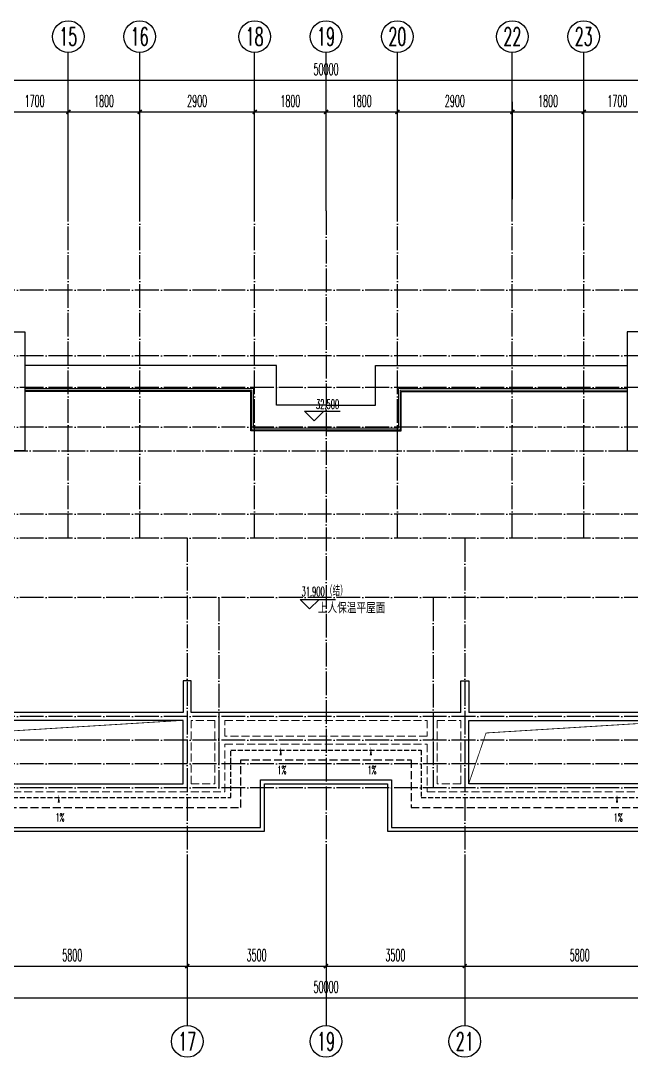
# Model space of a CAD drawing. Extents: x 27938 to 1507990, y 110129 to 923079.
# Drawn here: x 845217 to 860617, y 202607 to 228757 of the extents above; entities that cross this region are included whole.
import ezdxf
from ezdxf.enums import TextEntityAlignment as Align

# ---------------------------------------------------------------- set-up
doc = ezdxf.new("R2010")
doc.units = 0
doc.header["$LTSCALE"] = 1000
doc.header["$MEASUREMENT"] = 0
for name, pattern in [('#P_--_20B1_001_t3$0$DASH', [0.35, 0.25, -0.1]), ('__DASH', [0.35, 0.25, -0.1]), ('DASH', [0.35, 0.25, -0.1]), ('DOTE', [2.42, 2, -0.2, 0.02, -0.2])]:
    doc.linetypes.add(name, pattern=pattern)
for name, color, linetype in [('AXIS', 3, 'Continuous'), ('AXIS_TEXT', 7, 'Continuous'), ('DIM_ELEV', 3, 'Continuous'), ('DOTE', 1, 'Continuous'), ('PUB_TEXT', 4, 'Continuous'), ('ROOF', 4, 'Continuous'), ('看线', 251, 'Continuous')]:
    doc.layers.add(name, color=color, linetype=linetype)
for name, color, linetype, lineweight in [('平面-排水沟', 86, 'Continuous', 15), ('平面-栏杆', 135, 'Continuous', 15), ('平面-看线', 45, 'Continuous', 15)]:
    doc.layers.add(name, color=color, linetype=linetype, lineweight=lineweight)
doc.styles.add('_TCH_AXIS', font='COMPLEX', dxfattribs={"bigfont": 'GBCBIG'})
doc.styles.add('_TCH_DIM', font='SIMPLEX.shx', dxfattribs={"width": 0.7, "bigfont": 'GBCBIG.shx'})
doc.styles.add('_TCH_DIM_T3', font='SIMPLEX.shx', dxfattribs={"width": 0.494118, "bigfont": 'GBCBIG.shx'})
doc.styles.add('COMPLEX', font='COMPLEX')
doc.styles.get("Standard").update_dxf_attribs({"font": 'gbenor.shx', "bigfont": 'gbcbig.shx'})
doc.dimstyles.new('_TCH_ARCH&&100', dxfattribs={"dimtxt": 297.5, "dimasz": 100, "dimexe": 250, "dimexo": 300, "dimgap": 126.25, "dimtad": 1, "dimdec": 0, "dimzin": 0, "dimdsep": 46, "dimtxsty": '_TCH_DIM_T3', "dimblk": 'ARCHTICK', "dimcen": 0.09, "dimclrt": 4, "dimazin": 2, "dimtfac": 1, "dimtdec": 0, "dimtix": 1, "dimtmove": 2, "dimatfit": 3, "dimfxl": 100, "dimtolj": 1, "dimtzin": 0, "dimarcsym": 0})

# ---------------------------------------------------------------- blocks, each defined once
blk = doc.blocks.new('_ArchTick')
at = {"color": 0, "linetype": 'ByBlock', "const_width": 0.4}
blk.add_lwpolyline([(-0.5, -0.5), (0.5, 0.5)], dxfattribs=at)
blk = doc.blocks.new('*D999')
at = {"layer": 'AXIS', "color": 0, "lineweight": -2}
for p, q in [((856417, 207107), (856417, 204657)), ((862217, 207107), (862217, 204657)), ((856417, 204907), (862217, 204907))]:
    blk.add_line(p, q, dxfattribs=at)
at = {"layer": 'Defpoints', "color": 0}
for p in [(856417, 207407), (862217, 207407), (862217, 204907)]:
    blk.add_point(p, dxfattribs=at)
at = {"layer": 'AXIS', "color": 0, "lineweight": -2, "xscale": 100, "yscale": 100, "zscale": 100, "rotation": 180}
blk.add_blockref('_ArchTick', (856417, 204907), dxfattribs=at)
at = {"layer": 'AXIS', "color": 0, "lineweight": -2, "xscale": 100, "yscale": 100, "zscale": 100}
blk.add_blockref('_ArchTick', (862217, 204907), dxfattribs=at)
at = {"layer": 'AXIS', "color": 4, "insert": (859317, 205182), "char_height": 297.5, "attachment_point": 5, "style": '_TCH_DIM_T3'}
blk.add_mtext('\\A1;5800', dxfattribs=at)
blk = doc.blocks.new('*D1000')
at = {"layer": 'AXIS', "color": 0, "lineweight": -2}
for p, q in [((852917, 207107), (852917, 204657)), ((856417, 207107), (856417, 204657)), ((852917, 204907), (856417, 204907))]:
    blk.add_line(p, q, dxfattribs=at)
at = {"layer": 'Defpoints', "color": 0}
for p in [(852917, 207407), (856417, 207407), (856417, 204907)]:
    blk.add_point(p, dxfattribs=at)
at = {"layer": 'AXIS', "color": 0, "lineweight": -2, "xscale": 100, "yscale": 100, "zscale": 100, "rotation": 180}
blk.add_blockref('_ArchTick', (852917, 204907), dxfattribs=at)
at = {"layer": 'AXIS', "color": 0, "lineweight": -2, "xscale": 100, "yscale": 100, "zscale": 100}
blk.add_blockref('_ArchTick', (856417, 204907), dxfattribs=at)
at = {"layer": 'AXIS', "color": 4, "insert": (854667, 205182), "char_height": 297.5, "attachment_point": 5, "style": '_TCH_DIM_T3'}
blk.add_mtext('\\A1;3500', dxfattribs=at)
blk = doc.blocks.new('*D1036')
at = {"layer": 'AXIS', "color": 0, "lineweight": -2}
for p, q in [((859417, 224257), (859417, 226707)), ((861117, 224257), (861117, 226707)), ((859417, 226457), (861117, 226457))]:
    blk.add_line(p, q, dxfattribs=at)
at = {"layer": 'Defpoints', "color": 0}
for p in [(861117, 226457), (859417, 223957), (861117, 223957)]:
    blk.add_point(p, dxfattribs=at)
at = {"layer": 'AXIS', "color": 0, "lineweight": -2, "xscale": 100, "yscale": 100, "zscale": 100, "rotation": 180}
blk.add_blockref('_ArchTick', (859417, 226457), dxfattribs=at)
at = {"layer": 'AXIS', "color": 0, "lineweight": -2, "xscale": 100, "yscale": 100, "zscale": 100}
blk.add_blockref('_ArchTick', (861117, 226457), dxfattribs=at)
at = {"layer": 'AXIS', "color": 4, "insert": (860267, 226732), "char_height": 297.5, "attachment_point": 5, "style": '_TCH_DIM_T3'}
blk.add_mtext('\\A1;1700', dxfattribs=at)
blk = doc.blocks.new('*D1037')
at = {"layer": 'AXIS', "color": 0, "lineweight": -2}
for p, q in [((857617, 224257), (857617, 226707)), ((859417, 224257), (859417, 226707)), ((857617, 226457), (859417, 226457))]:
    blk.add_line(p, q, dxfattribs=at)
at = {"layer": 'Defpoints', "color": 0}
for p in [(859417, 226457), (857617, 223957), (859417, 223957)]:
    blk.add_point(p, dxfattribs=at)
at = {"layer": 'AXIS', "color": 0, "lineweight": -2, "xscale": 100, "yscale": 100, "zscale": 100, "rotation": 180}
blk.add_blockref('_ArchTick', (857617, 226457), dxfattribs=at)
at = {"layer": 'AXIS', "color": 0, "lineweight": -2, "xscale": 100, "yscale": 100, "zscale": 100}
blk.add_blockref('_ArchTick', (859417, 226457), dxfattribs=at)
at = {"layer": 'AXIS', "color": 4, "insert": (858517, 226732), "char_height": 297.5, "attachment_point": 5, "style": '_TCH_DIM_T3'}
blk.add_mtext('\\A1;1800', dxfattribs=at)
blk = doc.blocks.new('*D1038')
at = {"layer": 'AXIS', "color": 0, "lineweight": -2}
for p, q in [((854717, 224257), (854717, 226707)), ((857617, 224257), (857617, 226707)), ((854717, 226457), (857617, 226457))]:
    blk.add_line(p, q, dxfattribs=at)
at = {"layer": 'Defpoints', "color": 0}
for p in [(857617, 226457), (854717, 223957), (857617, 223957)]:
    blk.add_point(p, dxfattribs=at)
at = {"layer": 'AXIS', "color": 0, "lineweight": -2, "xscale": 100, "yscale": 100, "zscale": 100, "rotation": 180}
blk.add_blockref('_ArchTick', (854717, 226457), dxfattribs=at)
at = {"layer": 'AXIS', "color": 0, "lineweight": -2, "xscale": 100, "yscale": 100, "zscale": 100}
blk.add_blockref('_ArchTick', (857617, 226457), dxfattribs=at)
at = {"layer": 'AXIS', "color": 4, "insert": (856167, 226732), "char_height": 297.5, "attachment_point": 5, "style": '_TCH_DIM_T3'}
blk.add_mtext('\\A1;2900', dxfattribs=at)
blk = doc.blocks.new('*D1039')
at = {"layer": 'AXIS', "color": 0, "lineweight": -2}
for p, q in [((852917, 224257), (852917, 226707)), ((854717, 224257), (854717, 226707)), ((852917, 226457), (854717, 226457))]:
    blk.add_line(p, q, dxfattribs=at)
at = {"layer": 'Defpoints', "color": 0}
for p in [(854717, 226457), (852917, 223957), (854717, 223957)]:
    blk.add_point(p, dxfattribs=at)
at = {"layer": 'AXIS', "color": 0, "lineweight": -2, "xscale": 100, "yscale": 100, "zscale": 100, "rotation": 180}
blk.add_blockref('_ArchTick', (852917, 226457), dxfattribs=at)
at = {"layer": 'AXIS', "color": 0, "lineweight": -2, "xscale": 100, "yscale": 100, "zscale": 100}
blk.add_blockref('_ArchTick', (854717, 226457), dxfattribs=at)
at = {"layer": 'AXIS', "color": 4, "insert": (853817, 226732), "char_height": 297.5, "attachment_point": 5, "style": '_TCH_DIM_T3'}
blk.add_mtext('\\A1;1800', dxfattribs=at)
blk = doc.blocks.new('*D1047')
at = {"layer": 'AXIS', "color": 0, "lineweight": -2}
for p, q in [((844717, 224257), (844717, 226707)), ((846417, 224257), (846417, 226707)), ((844717, 226457), (846417, 226457))]:
    blk.add_line(p, q, dxfattribs=at)
at = {"layer": 'Defpoints', "color": 0}
for p in [(846417, 226457), (844717, 223957), (846417, 223957)]:
    blk.add_point(p, dxfattribs=at)
at = {"layer": 'AXIS', "color": 0, "lineweight": -2, "xscale": 100, "yscale": 100, "zscale": 100, "rotation": 180}
blk.add_blockref('_ArchTick', (844717, 226457), dxfattribs=at)
at = {"layer": 'AXIS', "color": 0, "lineweight": -2, "xscale": 100, "yscale": 100, "zscale": 100}
blk.add_blockref('_ArchTick', (846417, 226457), dxfattribs=at)
at = {"layer": 'AXIS', "color": 4, "insert": (845567, 226732), "char_height": 297.5, "attachment_point": 5, "style": '_TCH_DIM_T3'}
blk.add_mtext('\\A1;1700', dxfattribs=at)
blk = doc.blocks.new('*D1048')
at = {"layer": 'AXIS', "color": 0, "lineweight": -2}
for p, q in [((846417, 224257), (846417, 226707)), ((848217, 224257), (848217, 226707)), ((846417, 226457), (848217, 226457))]:
    blk.add_line(p, q, dxfattribs=at)
at = {"layer": 'Defpoints', "color": 0}
for p in [(848217, 226457), (846417, 223957), (848217, 223957)]:
    blk.add_point(p, dxfattribs=at)
at = {"layer": 'AXIS', "color": 0, "lineweight": -2, "xscale": 100, "yscale": 100, "zscale": 100, "rotation": 180}
blk.add_blockref('_ArchTick', (846417, 226457), dxfattribs=at)
at = {"layer": 'AXIS', "color": 0, "lineweight": -2, "xscale": 100, "yscale": 100, "zscale": 100}
blk.add_blockref('_ArchTick', (848217, 226457), dxfattribs=at)
at = {"layer": 'AXIS', "color": 4, "insert": (847317, 226732), "char_height": 297.5, "attachment_point": 5, "style": '_TCH_DIM_T3'}
blk.add_mtext('\\A1;1800', dxfattribs=at)
blk = doc.blocks.new('*D1049')
at = {"layer": 'AXIS', "color": 0, "lineweight": -2}
for p, q in [((848217, 224257), (848217, 226707)), ((851117, 224257), (851117, 226707)), ((848217, 226457), (851117, 226457))]:
    blk.add_line(p, q, dxfattribs=at)
at = {"layer": 'Defpoints', "color": 0}
for p in [(851117, 226457), (848217, 223957), (851117, 223957)]:
    blk.add_point(p, dxfattribs=at)
at = {"layer": 'AXIS', "color": 0, "lineweight": -2, "xscale": 100, "yscale": 100, "zscale": 100, "rotation": 180}
blk.add_blockref('_ArchTick', (848217, 226457), dxfattribs=at)
at = {"layer": 'AXIS', "color": 0, "lineweight": -2, "xscale": 100, "yscale": 100, "zscale": 100}
blk.add_blockref('_ArchTick', (851117, 226457), dxfattribs=at)
at = {"layer": 'AXIS', "color": 4, "insert": (849667, 226732), "char_height": 297.5, "attachment_point": 5, "style": '_TCH_DIM_T3'}
blk.add_mtext('\\A1;2900', dxfattribs=at)
blk = doc.blocks.new('*D1050')
at = {"layer": 'AXIS', "color": 0, "lineweight": -2}
for p, q in [((851117, 224257), (851117, 226707)), ((852917, 224257), (852917, 226707)), ((851117, 226457), (852917, 226457))]:
    blk.add_line(p, q, dxfattribs=at)
at = {"layer": 'Defpoints', "color": 0}
for p in [(852917, 226457), (851117, 223957), (852917, 223957)]:
    blk.add_point(p, dxfattribs=at)
at = {"layer": 'AXIS', "color": 0, "lineweight": -2, "xscale": 100, "yscale": 100, "zscale": 100, "rotation": 180}
blk.add_blockref('_ArchTick', (851117, 226457), dxfattribs=at)
at = {"layer": 'AXIS', "color": 0, "lineweight": -2, "xscale": 100, "yscale": 100, "zscale": 100}
blk.add_blockref('_ArchTick', (852917, 226457), dxfattribs=at)
at = {"layer": 'AXIS', "color": 4, "insert": (852017, 226732), "char_height": 297.5, "attachment_point": 5, "style": '_TCH_DIM_T3'}
blk.add_mtext('\\A1;1800', dxfattribs=at)
blk = doc.blocks.new('*D1051')
at = {"layer": 'AXIS', "color": 0, "lineweight": -2}
for p, q in [((827917, 224257), (827917, 227507)), ((877917, 224257), (877917, 227507)), ((827917, 227257), (877917, 227257))]:
    blk.add_line(p, q, dxfattribs=at)
at = {"layer": 'Defpoints', "color": 0}
for p in [(877917, 227257), (827917, 223957), (877917, 223957)]:
    blk.add_point(p, dxfattribs=at)
at = {"layer": 'AXIS', "color": 0, "lineweight": -2, "xscale": 100, "yscale": 100, "zscale": 100, "rotation": 180}
blk.add_blockref('_ArchTick', (827917, 227257), dxfattribs=at)
at = {"layer": 'AXIS', "color": 0, "lineweight": -2, "xscale": 100, "yscale": 100, "zscale": 100}
blk.add_blockref('_ArchTick', (877917, 227257), dxfattribs=at)
at = {"layer": 'AXIS', "color": 4, "insert": (852917, 227532), "char_height": 297.5, "attachment_point": 5, "style": '_TCH_DIM_T3'}
blk.add_mtext('\\A1;50000', dxfattribs=at)
blk = doc.blocks.new('*D1056')
at = {"layer": 'AXIS', "color": 0, "lineweight": -2}
for p, q in [((843617, 207107), (843617, 204657)), ((849417, 207107), (849417, 204657)), ((843617, 204907), (849417, 204907))]:
    blk.add_line(p, q, dxfattribs=at)
at = {"layer": 'Defpoints', "color": 0}
for p in [(843617, 207407), (849417, 207407), (849417, 204907)]:
    blk.add_point(p, dxfattribs=at)
at = {"layer": 'AXIS', "color": 0, "lineweight": -2, "xscale": 100, "yscale": 100, "zscale": 100, "rotation": 180}
blk.add_blockref('_ArchTick', (843617, 204907), dxfattribs=at)
at = {"layer": 'AXIS', "color": 0, "lineweight": -2, "xscale": 100, "yscale": 100, "zscale": 100}
blk.add_blockref('_ArchTick', (849417, 204907), dxfattribs=at)
at = {"layer": 'AXIS', "color": 4, "insert": (846517, 205182), "char_height": 297.5, "attachment_point": 5, "style": '_TCH_DIM_T3'}
blk.add_mtext('\\A1;5800', dxfattribs=at)
blk = doc.blocks.new('*D1057')
at = {"layer": 'AXIS', "color": 0, "lineweight": -2}
for p, q in [((849417, 207107), (849417, 204657)), ((852917, 207107), (852917, 204657)), ((849417, 204907), (852917, 204907))]:
    blk.add_line(p, q, dxfattribs=at)
at = {"layer": 'Defpoints', "color": 0}
for p in [(849417, 207407), (852917, 207407), (852917, 204907)]:
    blk.add_point(p, dxfattribs=at)
at = {"layer": 'AXIS', "color": 0, "lineweight": -2, "xscale": 100, "yscale": 100, "zscale": 100, "rotation": 180}
blk.add_blockref('_ArchTick', (849417, 204907), dxfattribs=at)
at = {"layer": 'AXIS', "color": 0, "lineweight": -2, "xscale": 100, "yscale": 100, "zscale": 100}
blk.add_blockref('_ArchTick', (852917, 204907), dxfattribs=at)
at = {"layer": 'AXIS', "color": 4, "insert": (851167, 205182), "char_height": 297.5, "attachment_point": 5, "style": '_TCH_DIM_T3'}
blk.add_mtext('\\A1;3500', dxfattribs=at)
blk = doc.blocks.new('*D1058')
at = {"layer": 'AXIS', "color": 0, "lineweight": -2}
for p, q in [((827917, 207107), (827917, 203857)), ((877917, 207107), (877917, 203857)), ((827917, 204107), (877917, 204107))]:
    blk.add_line(p, q, dxfattribs=at)
at = {"layer": 'Defpoints', "color": 0}
for p in [(827917, 207407), (877917, 207407), (877917, 204107)]:
    blk.add_point(p, dxfattribs=at)
at = {"layer": 'AXIS', "color": 0, "lineweight": -2, "xscale": 100, "yscale": 100, "zscale": 100, "rotation": 180}
blk.add_blockref('_ArchTick', (827917, 204107), dxfattribs=at)
at = {"layer": 'AXIS', "color": 0, "lineweight": -2, "xscale": 100, "yscale": 100, "zscale": 100}
blk.add_blockref('_ArchTick', (877917, 204107), dxfattribs=at)
at = {"layer": 'AXIS', "color": 4, "insert": (852917, 204382), "char_height": 297.5, "attachment_point": 5, "style": '_TCH_DIM_T3'}
blk.add_mtext('\\A1;50000', dxfattribs=at)
blk = doc.blocks.new('_AXISO')
blk.add_circle((0, 0), 0.5)
at = {"layer": 'AXIS_TEXT', "style": 'COMPLEX', "width": 1.041667}
blk.add_attdef('A', text='', height=0.56, dxfattribs=at).set_placement((-0.25, -0.28), (0.25, -0.28), align=Align.FIT)

msp = doc.modelspace()

# ---------------------------------------------------------------- linework, layer by layer
at = {"color": 8, "const_width": 20}
for points in [[(843716.6, 209507), (844153.5, 210788.5), (849316.6, 211107)], [(856516.6, 209507), (856953.5, 210788.5), (862116.6, 211107)]]:
    msp.add_lwpolyline(points, dxfattribs=at)
at = {"layer": 'AXIS', "color": 8}
for p, q in [((846416.6, 223957), (846416.6, 227957)), ((848216.6, 223957), (848216.6, 227957)), ((851116.6, 223957), (851116.6, 227957)), ((852916.6, 223957), (852916.6, 227957)), ((854716.6, 223957), (854716.6, 227957)), ((857616.6, 223957), (857616.6, 227957)), ((859416.6, 223957), (859416.6, 227957)), ((849416.6, 207406.9), (849416.6, 203406.9)), ((852916.6, 207406.9), (852916.6, 203406.9)), ((856416.6, 207406.9), (856416.6, 203406.9))]:
    msp.add_line(p, q, dxfattribs=at)
at = {"layer": 'DIM_ELEV', "color": 8}
for p, q in [((852618.1, 218666.1), (852378.1, 218906.1)), ((852378.1, 218906.1), (853270.3, 218906.1)), ((852618.1, 218666.1), (852858.1, 218906.1)), ((852504.3, 213919), (852264.3, 214159)), ((852264.3, 214159), (853156.5, 214159)), ((852504.3, 213919), (852744.3, 214159))]:
    msp.add_line(p, q, dxfattribs=at)
at = {"layer": 'DOTE', "color": 169, "linetype": 'DOTE', "ltscale": 0.3}
for p, q in [((846416.6, 215707), (846416.6, 223957)), ((848216.6, 215707), (848216.6, 223957)), ((851116.6, 215707), (851116.6, 223957)), ((852916.6, 223957), (852916.6, 207407)), ((854716.6, 215707), (854716.6, 223957)), ((857616.6, 215707), (857616.6, 223957)), ((859416.6, 215707), (859416.6, 223957)), ((879916.6, 221957), (825916.6, 221957)), ((879916.6, 220307), (825916.6, 220307)), ((879916.6, 219507), (825916.6, 219507)), ((879916.6, 218507), (825916.6, 218507)), ((825916.6, 217907.3), (879916.6, 217907.3)), ((879916.6, 216307), (825916.6, 216307)), ((879916.6, 215707), (825916.6, 215707)), ((849416.6, 215707), (849416.6, 207407)), ((856416.6, 215707), (856416.6, 207407)), ((879916.6, 214207), (825916.6, 214207)), ((850216.6, 214207), (850216.6, 209407)), ((855616.6, 214207), (855616.6, 209407)), ((879916.6, 211207), (825916.6, 211207)), ((850216.6, 211207), (850216.6, 210607)), ((855616.6, 211207), (855616.6, 210607)), ((879916.6, 210607), (825916.6, 210607)), ((879916.6, 210007), (825916.6, 210007)), ((879916.6, 209407), (825916.6, 209407))]:
    msp.add_line(p, q, dxfattribs=at)
at = {"layer": 'ROOF', "color": 8, "ltscale": 0.8}
for points in [[(838296.6, 217907), (835516.6, 217907), (835516.6, 220907), (837616.6, 220907), (837616.6, 222557), (843216.6, 222557), (843216.6, 220907), (845316.6, 220907), (845316.6, 217907), (842536.6, 217907)], [(867536.6, 217907), (870316.6, 217907), (870316.6, 220907), (868216.6, 220907), (868216.6, 222557), (862616.6, 222557), (862616.6, 220907), (860516.6, 220907), (860516.6, 217907), (863296.6, 217907)], [(852916.6, 219057), (851666.6, 219057), (851666.6, 220057), (845316.6, 220057)], [(852916.6, 219057), (854166.6, 219057), (854166.6, 220057), (860516.6, 220057)], [(852916.6, 218407), (851016.6, 218407), (851016.6, 219407), (845316.6, 219407)], [(852916.6, 218407), (854816.6, 218407), (854816.6, 219407), (860516.6, 219407)], [(829466.6, 212107), (829466.6, 208307), (851366.6, 208307), (851366.6, 209507), (854466.6, 209507), (854466.6, 208307), (876366.6, 208307), (876366.6, 212107)], [(849316.6, 211307), (831516.6, 211307), (831516.6, 212107), (829466.6, 212107)], [(829566.6, 212107), (829566.6, 208407), (851266.6, 208407), (851266.6, 209607), (854566.6, 209607), (854566.6, 208407), (876266.6, 208407), (876266.6, 212107)], [(849516.6, 211307), (849516.6, 212107), (849316.6, 212107), (849316.6, 211307)], [(856316.6, 211307), (856316.6, 212107), (856516.6, 212107), (856516.6, 211307)], [(876366.6, 212107), (874316.6, 212107), (874316.6, 211307), (856516.6, 211307)], [(856316.6, 211307), (849516.6, 211307)]]:
    msp.add_lwpolyline(points, dxfattribs=at)
at = {"layer": 'ROOF', "color": 8, "linetype": '__DASH', "ltscale": 0.8}
msp.add_lwpolyline([(830066.6, 212107), (830066.6, 208907), (850766.6, 208907), (850766.6, 210107), (855066.6, 210107), (855066.6, 208907), (875766.6, 208907), (875766.6, 212107)], dxfattribs=at)
at = {"layer": 'ROOF', "color": 8, "ltscale": 0.8}
for points in [[(849316.6, 211107), (843716.6, 211107), (843716.6, 209507), (849316.6, 209507)], [(856516.6, 211107), (862116.6, 211107), (862116.6, 209507), (856516.6, 209507)]]:
    msp.add_lwpolyline(points, close=True, dxfattribs=at)
at = {"layer": '平面-排水沟', "color": 8}
for points in [[(851774.5, 210029.2, 0, 0, 0), (851774.5, 210437, 0, 56, 0), (851774.5, 210227, 0, 0, 0)], [(854048.7, 210029.2, 0, 0, 0), (854048.7, 210437, 0, 56, 0), (854048.7, 210227, 0, 0, 0)], [(846176.1, 208829.2, 0, 0, 0), (846176.1, 209237, 0, 56, 0), (846176.1, 209027, 0, 0, 0)], [(860257, 208829.2, 0, 0, 0), (860257, 209237, 0, 56, 0), (860257, 209027, 0, 0, 0)]]:
    msp.add_lwpolyline(points, format="xyseb", dxfattribs=at)
at = {"layer": '平面-栏杆', "color": 8}
for points in [[(852916.6, 218477), (851086.6, 218477), (851086.6, 219477), (845316.6, 219477)], [(852916.6, 218437), (851046.6, 218437), (851046.6, 219437), (845316.6, 219437)], [(852916.6, 218477), (854746.6, 218477), (854746.6, 219477), (860516.6, 219477)], [(852916.6, 218437), (854786.6, 218437), (854786.6, 219437), (860516.6, 219437)]]:
    msp.add_lwpolyline(points, dxfattribs=at)
at = {"layer": '平面-看线', "color": 8, "linetype": 'DASH', "ltscale": 0.8}
msp.add_lwpolyline([(830466.6, 212107), (830466.6, 209307), (850366.6, 209307), (850366.6, 210507), (855466.6, 210507), (855466.6, 209307), (875366.6, 209307), (875366.6, 212107)], dxfattribs=at)
for points in [[(850116.6, 211107), (849516.6, 211107), (849516.6, 209507), (850116.6, 209507)], [(850366.6, 211107), (855466.6, 211107), (855466.6, 210707), (850366.6, 210707)], [(855716.6, 211107), (856316.6, 211107), (856316.6, 209507), (855716.6, 209507)]]:
    msp.add_lwpolyline(points, close=True, dxfattribs=at)
at = {"layer": '看线', "color": 8, "linetype": '#P_--_20B1_001_t3$0$DASH', "ltscale": 0.5}
msp.add_lwpolyline([(830316.6, 212107), (830316.6, 209157), (850516.6, 209157), (850516.6, 210357), (855316.6, 210357), (855316.6, 209157), (875516.6, 209157), (875516.6, 212107)], dxfattribs=at)

# ---------------------------------------------------------------- block references
at = {"layer": 'AXIS', "color": 8}
ref = msp.add_blockref('_AXISO', (846416.6, 228357), dxfattribs=dict(at, xscale=800, yscale=800, zscale=800))
ref.add_attrib('A', '15', dxfattribs={"layer": 'AXIS_TEXT', "color": 8, "ltscale": 0.5, "height": 452.55, "style": '_TCH_AXIS', "width": 0.724138}).set_placement((846190.3, 228130.7), (846642.9, 228130.7), align=Align.FIT)
ref = msp.add_blockref('_AXISO', (848216.6, 228357), dxfattribs=dict(at, xscale=800, yscale=800, zscale=800))
ref.add_attrib('A', '16', dxfattribs={"layer": 'AXIS_TEXT', "color": 8, "ltscale": 0.5, "height": 452.55, "style": '_TCH_AXIS', "width": 0.724138}).set_placement((847990.3, 228130.7), (848442.9, 228130.7), align=Align.FIT)
ref = msp.add_blockref('_AXISO', (851116.6, 228357), dxfattribs=dict(at, xscale=800, yscale=800, zscale=800))
ref.add_attrib('A', '18', dxfattribs={"layer": 'AXIS_TEXT', "color": 8, "ltscale": 0.5, "height": 452.55, "style": '_TCH_AXIS', "width": 0.724138}).set_placement((850890.3, 228130.7), (851342.9, 228130.7), align=Align.FIT)
ref = msp.add_blockref('_AXISO', (852916.6, 228357), dxfattribs=dict(at, xscale=800, yscale=800, zscale=800))
ref.add_attrib('A', '19', dxfattribs={"layer": 'AXIS_TEXT', "color": 8, "ltscale": 0.5, "height": 452.55, "style": '_TCH_AXIS', "width": 0.724138}).set_placement((852690.3, 228130.7), (853142.9, 228130.7), align=Align.FIT)
ref = msp.add_blockref('_AXISO', (854716.6, 228357), dxfattribs=dict(at, xscale=800, yscale=800, zscale=800))
ref.add_attrib('A', '20', dxfattribs={"layer": 'AXIS_TEXT', "color": 8, "ltscale": 0.5, "height": 452.55, "style": '_TCH_AXIS', "width": 0.617647}).set_placement((854490.3, 228130.7), (854942.9, 228130.7), align=Align.FIT)
ref = msp.add_blockref('_AXISO', (857616.6, 228357), dxfattribs=dict(at, xscale=800, yscale=800, zscale=800))
ref.add_attrib('A', '22', dxfattribs={"layer": 'AXIS_TEXT', "color": 8, "ltscale": 0.5, "height": 452.55, "style": '_TCH_AXIS', "width": 0.617647}).set_placement((857390.3, 228130.7), (857842.9, 228130.7), align=Align.FIT)
ref = msp.add_blockref('_AXISO', (859416.6, 228357), dxfattribs=dict(at, xscale=800, yscale=800, zscale=800))
ref.add_attrib('A', '23', dxfattribs={"layer": 'AXIS_TEXT', "color": 8, "ltscale": 0.5, "height": 452.55, "style": '_TCH_AXIS', "width": 0.617647}).set_placement((859190.3, 228130.7), (859642.9, 228130.7), align=Align.FIT)
ref = msp.add_blockref('_AXISO', (849416.6, 203006.9), dxfattribs=dict(at, xscale=800, yscale=800, zscale=800))
ref.add_attrib('A', '17', dxfattribs={"layer": 'AXIS_TEXT', "color": 8, "ltscale": 0.5, "height": 452.55, "style": '_TCH_AXIS', "width": 0.724138}).set_placement((849190.3, 202780.7), (849642.8, 202780.7), align=Align.FIT)
ref = msp.add_blockref('_AXISO', (852916.6, 203006.9), dxfattribs=dict(at, xscale=800, yscale=800, zscale=800))
ref.add_attrib('A', '19', dxfattribs={"layer": 'AXIS_TEXT', "color": 8, "ltscale": 0.5, "height": 452.55, "style": '_TCH_AXIS', "width": 0.724138}).set_placement((852690.3, 202780.7), (853142.8, 202780.7), align=Align.FIT)
ref = msp.add_blockref('_AXISO', (856416.6, 203006.9), dxfattribs=dict(at, xscale=800, yscale=800, zscale=800))
ref.add_attrib('A', '21', dxfattribs={"layer": 'AXIS_TEXT', "color": 8, "ltscale": 0.5, "height": 452.55, "style": '_TCH_AXIS', "width": 0.724138}).set_placement((856190.3, 202780.7), (856642.8, 202780.7), align=Align.FIT)

# ---------------------------------------------------------------- texts
at = {"layer": 'DIM_ELEV', "color": 7, "style": '_TCH_DIM', "width": 0.494118}
msp.add_text('32.500', height=238, dxfattribs=at).set_placement((852663.9, 218962.1))
at = {"layer": 'DIM_ELEV', "color": 8, "style": '_TCH_DIM'}
for s, height, width, p in [('31.900', 238, 0.494118, (852300.3, 214239)), ('（结）', 270.07, 0.7, (852893.9, 214239))]:
    msp.add_text(s, height=height, dxfattribs=dict(at, width=width)).set_placement(p)
at = {"layer": 'PUB_TEXT', "color": 8}
msp.add_text('上人保温平屋面', height=270.07, dxfattribs=at).set_placement((852712.2, 213809.6))
at = {"layer": '平面-排水沟', "color": 7, "style": '_TCH_DIM', "width": 0.494118}
for p in [(851691.2, 209750.8), (853965.4, 209750.8), (846092.8, 208550.9), (860173.7, 208550.9)]:
    msp.add_text('1%', height=208.25, dxfattribs=at).set_placement(p)

# ---------------------------------------------------------------- dimensions: what is measured, and where the dimension line sits
at = {"layer": 'AXIS', "color": 8}
for p1, p2, distance, picture, middle in [((827916.6, 223957), (877916.6, 223957), 3300, '*D1051', (852916.6, 227532)), ((844716.6, 223957), (846416.6, 223957), 2500, '*D1047', (845566.6, 226732)), ((846416.6, 223957), (848216.6, 223957), 2500, '*D1048', (847316.6, 226732)), ((848216.6, 223957), (851116.6, 223957), 2500, '*D1049', (849666.6, 226732)), ((851116.6, 223957), (852916.6, 223957), 2500, '*D1050', (852016.6, 226732)), ((852916.6, 223957), (854716.6, 223957), 2500, '*D1039', (853816.6, 226732)), ((854716.6, 223957), (857616.6, 223957), 2500, '*D1038', (856166.6, 226732)), ((857616.6, 223957), (859416.6, 223957), 2500, '*D1037', (858516.6, 226732)), ((859416.6, 223957), (861116.6, 223957), 2500, '*D1036', (860266.6, 226732)), ((827916.6, 207407), (877916.6, 207407), -3300, '*D1058', (852916.6, 204382)), ((843616.6, 207407), (849416.6, 207407), -2500, '*D1056', (846516.6, 205182)), ((849416.6, 207407), (852916.6, 207407), -2500, '*D1057', (851166.6, 205182)), ((852916.6, 207407), (856416.6, 207407), -2500, '*D1000', (854666.6, 205182)), ((856416.6, 207407), (862216.6, 207407), -2500, '*D999', (859316.6, 205182))]:
    dim = msp.add_aligned_dim(p1=p1, p2=p2, distance=distance, dimstyle='_TCH_ARCH&&100', dxfattribs=at)
    dim.commit()
    dim.dimension.update_dxf_attribs({"geometry": picture, "text_midpoint": middle})

doc.saveas('drawing.dxf')
